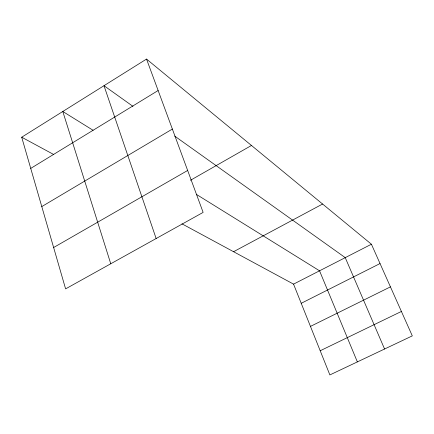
<?xml version="1.0" encoding="UTF-8"?>
<svg xmlns="http://www.w3.org/2000/svg" width="434" height="434" viewBox="0 0 434 434"><rect width="100%" height="100%" fill="white"/><g stroke="black" fill="none" stroke-linecap="round" stroke-linejoin="round"><path stroke-width="0.65" d="M146.529 59.073L203.134 212.394L65.605 288.876L21.7 137.215L146.529 59.073L371.417 244.228L412.3 335.878L329.867 374.927L293.552 284.129L181.965 223.825M30.727 168.403L158.139 90.511M41.783 206.584L172.369 129.061M53.632 247.516L187.656 170.464M190.461 180.278L251.465 145.471M233.557 251.709L322.592 204.029M293.552 284.129L371.417 244.228M301.218 303.295L380.038 263.557M310.462 326.401L390.437 286.874M320.2 350.753L401.407 311.455M21.7 137.215L53.767 154.542M93.066 130.271L62.8 111.484L110.762 263.763M196.456 194.427L319.543 270.805L357.366 361.902M132.956 106.346L103.992 85.704L156.148 238.526M174.756 136.135L345.242 257.639L384.573 349.012"/></g></svg>
